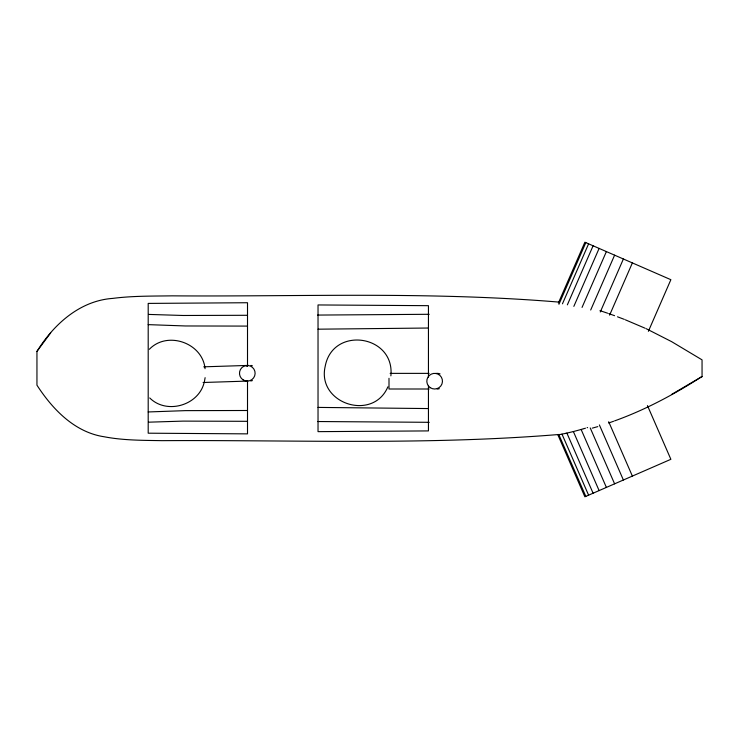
<?xml version="1.0" encoding="UTF-8"?>
<svg xmlns="http://www.w3.org/2000/svg" width="739" height="739" viewBox="0 0 739 739"><rect width="100%" height="100%" fill="white"/><g stroke="black" fill="none" stroke-linecap="round" stroke-linejoin="round"><path stroke-width="1.11" d="M390.876 375.855C395.051 334.896 332.735 325.483 325.178 366.405C316.625 403.503 372.946 421.969 387.892 386.82M205.119 377.657L204.546 380.862M204.352 381.657C199.41 405.212 166.802 415.013 149.74 397.961M558.361 303.045L584.882 242.207L670.873 279.693L648.38 331.312M558.943 304.283L585.824 242.623M562.453 303.821L588.595 243.833M567.358 304.847L593.094 245.791M573.843 306.38L599.107 248.415M582.046 307.415L606.386 251.583M590.692 310.011L614.599 255.167M600.29 311.987L623.383 258.992M609.601 315.156L632.372 262.908M559.423 434.449C427.29 445.349 294.436 439.871 161.998 440.656C142.71 440.324 123.265 440.426 104.245 436.777C74.602 432.333 52.515 409.221 36.95 385.176L36.95 351.422C53.624 324.421 79.803 300.671 112.799 298.39C132.493 295.84 152.4 296.145 172.215 295.849C301.253 296.764 430.698 291.351 559.423 302.14M36.95 351.422L50.695 332.827M149.361 349.279C167.31 330.509 202.652 342.905 205.045 368.715M671.622 394.432L702.05 376.493C674.485 394.201 645.47 409.803 614.58 420.897M246.309 366.174L247.583 365.685A15.695 11.205 88.2 0 1 247.888 365.611M608.705 423.022L613.601 421.248M252.396 380.585L252.091 380.677A15.695 11.205 88.2 0 1 250.697 380.954M587.08 427.715L587.616 427.548M585.454 428.204L583.293 428.851M582.748 429.008L580.642 429.608M580.161 429.747L573.381 431.558L599.107 490.585M592.272 428.149L597.786 426.615M439.308 388.714L439.252 388.732A15.695 11.205 -90 0 1 437.174 389M573.362 431.567L566.896 433.1L593.094 493.209M566.887 433.1L565.972 433.303M565.963 433.303L561.04 434.32M560.652 434.393L560.088 434.504M559.137 434.68L559.7 434.578M558.869 434.726L585.824 496.377M557.908 434.911L584.882 496.793L670.873 459.307L647.456 405.582M148.197 411.956L185.424 410.635L247.51 410.496M148.521 422.181L183.143 421.11L247.519 421.313M203.733 366.83L248.443 365.408M203.086 382.497L247.796 381.075M318.029 329.188L428.444 328.024M429.239 314.287L317.641 315.073M247.51 326.093L185.424 325.964L148.197 324.633M247.519 315.285L183.143 315.479L148.521 314.417M390.146 373.371L429.147 373.371M429.147 389L389 389L389 378.313M317.641 421.526L429.239 422.311M428.444 408.565L318.029 407.411M252.359 365.768L251.611 365.565A15.695 11.205 88.2 0 0 250.937 365.445M599.976 310.648L607.615 313.207M608.705 313.576L614.58 315.692M440.047 373.897L439.252 373.638A15.695 11.205 -90 0 0 435.585 373.528M617.499 316.8L624.316 319.368M625.351 319.811L645.036 328.19M646.071 328.633L671.622 341.649L702.05 359.856L702.05 376.733M608.696 421.747L632.372 476.092M599.384 424.934L623.383 480.008M590.23 427.936L614.599 483.833M581.131 429.47L606.386 487.417M561.991 434.126L588.595 495.167M428.444 377.139L428.444 305.678L318.029 304.948L318.029 431.65L428.444 430.911L428.444 385.444M247.51 366.341L247.51 302.731L148.197 303.406L148.197 433.193L247.51 433.867L247.51 381.398M243.113 379.864A7.815 7.815 0 0 0 255.112 373.601A7.815 7.815 0 0 0 243.694 366.332A7.815 7.815 0 0 0 243.113 379.864M430.255 387.661A7.815 7.815 0 0 0 442.439 381.74A7.815 7.815 0 0 0 431.225 374.156A7.815 7.815 0 0 0 430.255 387.661"/></g></svg>
